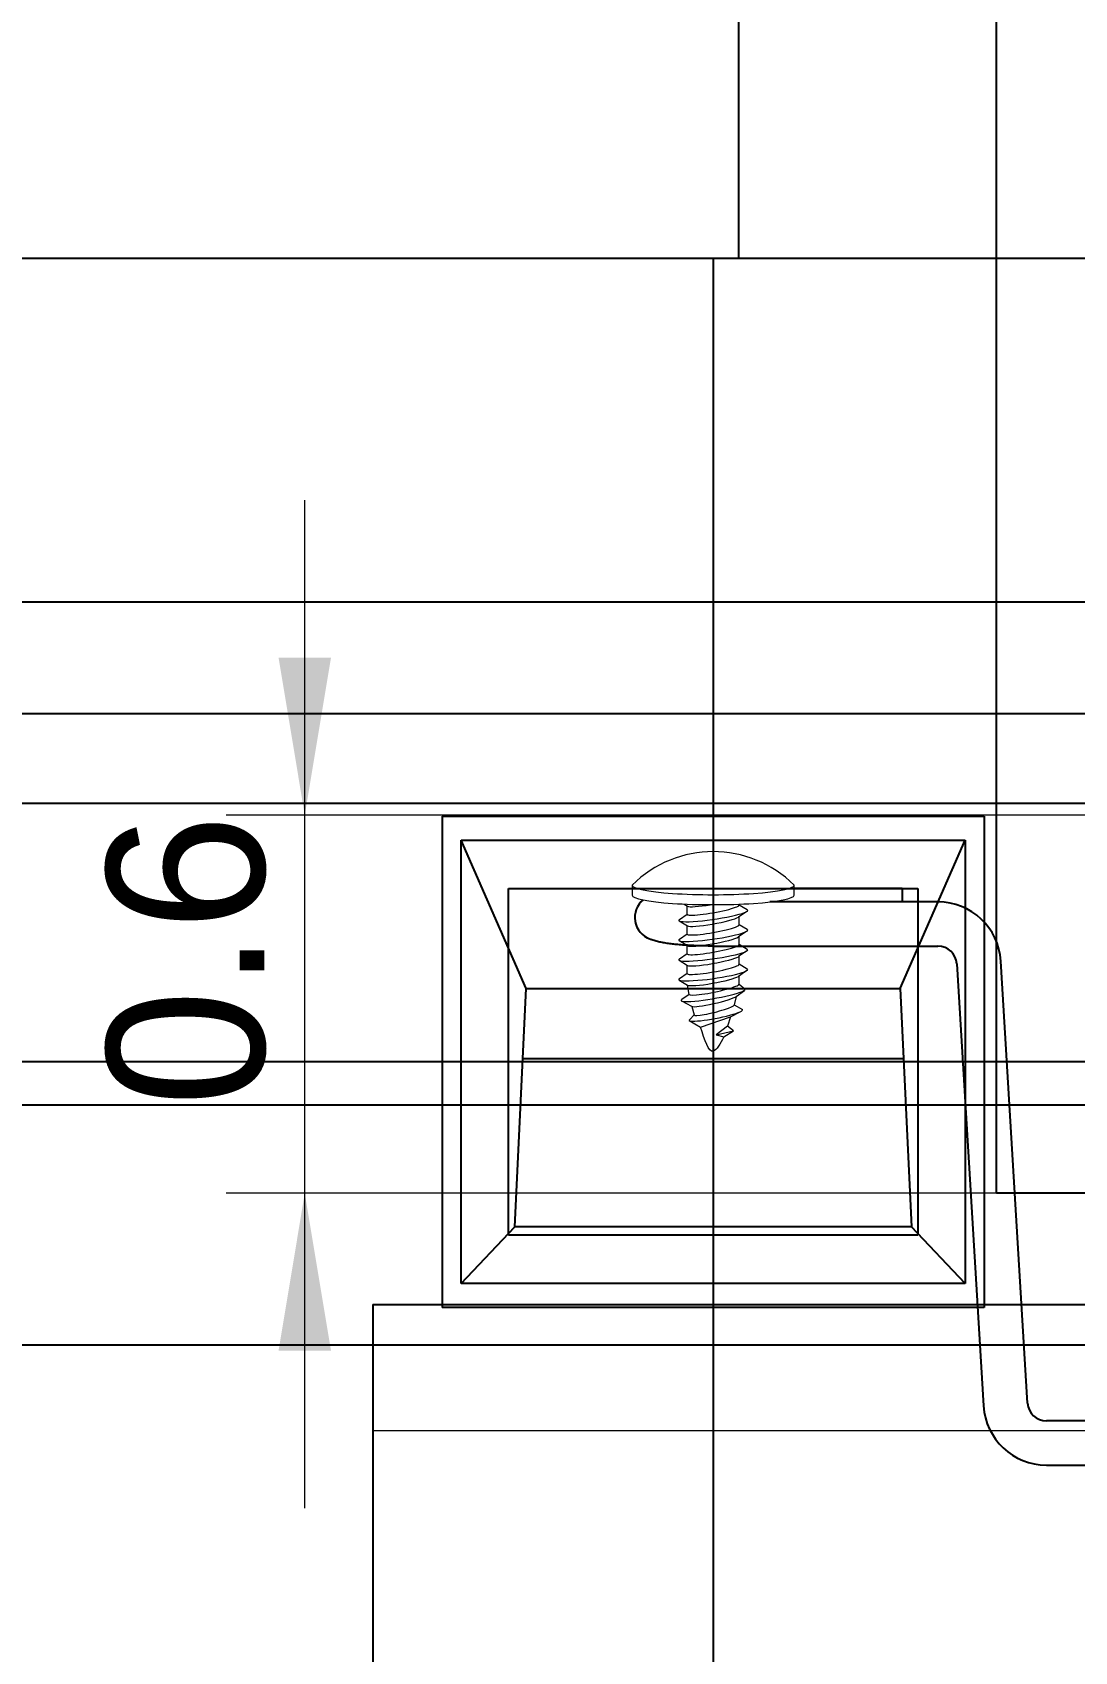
# Model space of a CAD drawing. Header units: inches. Extents: x -1.8 to 19, y -6.6 to 16.3.
# Drawn here: x 3.904 to 5.559, y 3.944 to 6.514 of the extents above; entities that cross this region are included whole.
import ezdxf

# ---------------------------------------------------------------- set-up
doc = ezdxf.new("R2010")
doc.units = ezdxf.units.IN
doc.header["$MEASUREMENT"] = 0
for name, color, linetype, lineweight, true_color in [('carriage ribbon cable', 4, 'Continuous', 25, 0x00ffff), ('dimensions', 150, 'Continuous', 18, 0x0080ff), ('hardware', 30, 'Continuous', 9, 0xff7f00), ('hidden ... bottom view', 16, 'Continuous', 25, 0x800000), ('hidden ... case construction', 56, 'Continuous', 25, 0x808000), ('hidden ... construction', 2, 'Continuous', 0, 0xffff00), ('hidden ... template', 178, 'Continuous', 25, 0x000000), ('keyboard', 96, 'Continuous', 25, 0x008000), ('motherboard', 6, 'Continuous', 25, 0xff00ff), ('top view', 7, 'Continuous', 25, 0xffffff), ('USB cable', 5, 'Continuous', 25, 0x0000ff)]:
    doc.layers.add(name, color=color, linetype=linetype, lineweight=lineweight, true_color=true_color)
doc.styles.add('textstyle19', font='txt')

# ---------------------------------------------------------------- blocks, each defined once
blk = doc.blocks.new('tilted truss head')
at = {"layer": 'hardware', "color": 0}
for p, q in [((-0.1285, 0.0158), (-0.1285, 0)), ((0.1285, 0), (0.1285, 0.0158)), ((-0.0462, -0.0143), (-0.0406, -0.0176)), ((-0.041, -0.0305), (-0.041, -0.0174)), ((0.0411, -0.0162), (0.0411, -0.0145)), ((0.0541, -0.0234), (0.0411, -0.0158)), ((-0.0541, -0.0409), (-0.0406, -0.0489)), ((-0.0536, -0.0385), (-0.041, -0.03)), ((-0.041, -0.0619), (-0.041, -0.0487)), ((0.0536, -0.0258), (0.0401, -0.0351)), ((0.0411, -0.0475), (0.0411, -0.0345)), ((0.0541, -0.0548), (0.0411, -0.0471)), ((-0.0541, -0.0722), (-0.0406, -0.0802)), ((-0.0536, -0.0698), (-0.041, -0.0613)), ((0.0536, -0.0571), (0.0401, -0.0664)), ((0.0411, -0.0788), (0.0411, -0.0658)), ((-0.0536, -0.1012), (-0.041, -0.0926)), ((-0.041, -0.0932), (-0.041, -0.08)), ((0.0536, -0.0884), (0.0401, -0.0977)), ((0.0541, -0.0861), (0.0411, -0.0784)), ((0.0411, -0.1101), (0.0411, -0.0971)), ((-0.0541, -0.1035), (-0.0406, -0.1116)), ((-0.0536, -0.1325), (-0.041, -0.124)), ((-0.041, -0.1245), (-0.041, -0.1113)), ((0.0536, -0.1198), (0.0401, -0.1291)), ((0.0541, -0.1174), (0.0411, -0.1098)), ((0.0411, -0.1414), (0.0411, -0.1284)), ((-0.0541, -0.1349), (-0.0406, -0.1429)), ((-0.038, -0.1577), (-0.0406, -0.1429)), ((0.0366, -0.1607), (0.0496, -0.1512)), ((0.0411, -0.1414), (0.0503, -0.1488)), ((-0.038, -0.1577), (-0.0499, -0.1658)), ((-0.0337, -0.1766), (-0.0498, -0.1683)), ((-0.0339, -0.1767), (-0.0301, -0.1902)), ((0.0366, -0.1607), (0.0335, -0.1743)), ((0.0335, -0.1743), (0.0465, -0.1818)), ((-0.038, -0.1988), (-0.02, -0.2098)), ((-0.0301, -0.1902), (-0.0371, -0.1975)), ((-0.02, -0.2098), (0.0278, -0.1931)), ((0.0278, -0.1931), (0.0227, -0.2078)), ((0.0278, -0.1931), (0.0439, -0.1846)), ((0.0227, -0.2078), (0.005, -0.2217)), ((0.005, -0.2217), (0.0325, -0.2156)), ((0.005, -0.2217), (0.0168, -0.2252)), ((0.0168, -0.2252), (0.0325, -0.2156)), ((0.0325, -0.2156), (0.0227, -0.2078))]:
    blk.add_line(p, q, dxfattribs=at)
blk.add_arc((0, -0.1128), 0.1818, 45.02, 134.98, dxfattribs=at)
for centre, major_axis, ratio, start_param, end_param in [((0, 0.0158), (-0.1285, 0), 0.118034, 0, 3.141593), ((0, 0), (-0.1285, 0), 0.118034, 0, 3.141593), ((0, -0.0322), (-0.0548, -0.0079), 0.113662, 6.053758, 9.566107), ((0, -0.0233), (-0.041, -0.0073), 0.110844, 6.263527, 9.40512), ((0, -0.0098), (-0.041, -0.0073), 0.110844, 0.127623, 1.440793), ((0, -0.0547), (-0.041, -0.0073), 0.110844, 6.263527, 9.40512), ((0, -0.0411), (-0.041, -0.0073), 0.110844, 0.127623, 2.90344), ((0, -0.0635), (-0.0548, -0.0079), 0.113662, 6.053758, 9.566107), ((0, -0.0725), (-0.041, -0.0073), 0.110844, 0.127623, 2.90344), ((0, -0.0948), (-0.0548, -0.0079), 0.113662, 6.053758, 9.566107), ((0, -0.086), (-0.041, -0.0073), 0.110844, 6.263527, 9.40512), ((0, -0.1038), (-0.041, -0.0073), 0.110844, 0.127623, 2.90344), ((0, -0.1261), (-0.0548, -0.0079), 0.113662, 6.053758, 9.566107), ((0, -0.1173), (-0.041, -0.0073), 0.110844, 6.263527, 9.40512), ((-0.0001, -0.1584), (-0.051, -0.0089), 0.113662, 6.053758, 9.566107), ((0, -0.1351), (-0.041, -0.0073), 0.110844, 0.127623, 2.90344), ((0.0015, -0.1495), (-0.0395, -0.0082), 0.110844, 6.263527, 9.40512), ((0.0017, -0.1679), (-0.0357, -0.0083), 0.110844, 0.127623, 2.90344), ((0.0017, -0.1824), (-0.0318, -0.0079), 0.110844, 6.263527, 9.40512), ((0.0042, -0.1906), (-0.0422, -0.0082), 0.113662, 6.053758, 9.566107)]:
    blk.add_ellipse(centre, major_axis=major_axis, ratio=ratio, start_param=start_param, end_param=end_param, dxfattribs=at)
blk.add_open_spline([(0.0168, -0.2252), (0.0111, -0.2358), (-0.0032, -0.2628), (-0.0136, -0.2298), (-0.02, -0.2098)], degree=3, knots=[0, 0, 0, 0, 0.02782418, 0.07096731, 0.07096731, 0.07096731, 0.07096731], dxfattribs=at)

msp = doc.modelspace()

# ---------------------------------------------------------------- hatches: boundary and pattern name
at = {"layer": 'carriage ribbon cable'}
h = msp.add_hatch(dxfattribs=at)
h.set_pattern_fill('ANSI31', color=256, style=0, pattern_type=0)
edge = h.paths.add_edge_path(flags=0)
edge.add_line((12.9658, 7.9692), (13.255, 7.68))
edge.add_line((13.255, 7.68), (13.255, 4.095))
edge.add_line((13.255, 4.095), (12.125, 4.095))
edge.add_line((12.125, 4.095), (12.125, 7.34))
edge.add_line((12.125, 7.34), (12.225, 7.34))
edge.add_line((12.225, 7.34), (12.225, 7.78))
edge.add_line((12.225, 7.78), (11.785, 7.78))
edge.add_line((11.785, 7.78), (11.785, 7.68))
edge.add_line((11.785, 7.68), (8.725, 7.68))
edge.add_line((8.725, 7.68), (8.725, 8.335))
edge.add_arc((8.615, 8.335), 0.11, 0, 180)
edge.add_line((8.505, 8.335), (8.505, 7.68))
edge.add_line((8.505, 7.68), (1.215, 7.68))
edge.add_line((1.215, 7.68), (1.215, 8.81))
edge.add_line((1.215, 8.81), (12.125, 8.81))
edge.add_line((12.125, 8.81), (12.4142, 8.5208))
edge.add_line((12.4142, 8.5208), (12.2816, 8.3881))
edge.add_line((12.2816, 8.3881), (12.8331, 7.8366))
edge.add_line((12.8331, 7.8366), (12.9658, 7.9692))

# ---------------------------------------------------------------- linework, layer by layer
at = {"layer": 'dimensions'}
for p, q in [((4.3368, 4.1715), (4.3368, 5.7715)), ((5.62, 5.2715), (4.2118, 5.2715)), ((5.5275, 4.6715), (4.2118, 4.6715))]:
    msp.add_line(p, q, dxfattribs=at)
for points in [[(4.3368, 5.2715), (4.2952, 5.5215), (4.3784, 5.5215)], [(4.3368, 4.6715), (4.3784, 4.4215), (4.2952, 4.4215)]]:
    msp.add_solid(points, dxfattribs=at)
at = {"layer": 'hardware', "lineweight": 25}
for p, q in [((5.1135, 5.1556), (5.285, 5.1556)), ((5.285, 5.1556), (5.285, 5.1338)), ((5.3418, 5.1338), (5.075, 5.1338)), ((4.8609, 5.0988), (4.8609, 5.0988)), ((4.985, 5.0638), (5.3418, 5.0638)), ((5.4842, 4.3381), (5.4416, 5.0398)), ((5.3717, 5.0356), (5.4143, 4.3338)), ((10.1259, 4.3099), (5.5141, 4.3099)), ((5.5141, 4.2399), (10.1259, 4.2399))]:
    msp.add_line(p, q, dxfattribs=at)
for centre, radius, start, end in [((4.8972, 5.1091), 0.0364, 129.8884, 249.4405), ((5.3418, 5.0338), 0.1, 3.473, 90), ((5.3418, 5.0338), 0.03, 3.473, 90), ((5.5141, 4.3399), 0.1, 183.473, 270), ((5.5141, 4.3399), 0.03, 183.473, 270)]:
    msp.add_arc(centre, radius, start, end, dxfattribs=at)
at = {"layer": 'hardware'}
msp.add_arc((5.4359, 5.1338), 0, 0, 0, dxfattribs=at)
at = {"layer": 'hardware', "lineweight": 25}
msp.add_open_spline([(4.985, 5.0638), (4.9838, 5.0638), (4.9812, 5.0638), (4.9765, 5.0638), (4.9708, 5.0639), (4.964, 5.064), (4.9564, 5.0643), (4.949, 5.0646), (4.9423, 5.065), (4.9367, 5.0654), (4.9302, 5.0659), (4.9227, 5.0666), (4.9141, 5.0677), (4.9061, 5.0689), (4.8984, 5.0704), (4.8912, 5.0722), (4.8867, 5.0741), (4.8845, 5.075)], degree=3, knots=[0, 0, 0, 0, 0.0035313, 0.0080092, 0.0138166, 0.020826, 0.0284389, 0.0365676, 0.0431195, 0.0483673, 0.0536647, 0.0625136, 0.0711293, 0.0794426, 0.0869506, 0.0944888, 0.1016756, 0.1016756, 0.1016756, 0.1016756], dxfattribs=at)
at = {"layer": 'hidden ... bottom view'}
for p, q in [((4.555, 5.27), (5.415, 5.27)), ((4.555, 5.27), (4.555, 4.49)), ((5.415, 5.27), (5.415, 4.49)), ((4.66, 5.155), (5.31, 5.155)), ((4.66, 4.605), (4.66, 5.155)), ((5.31, 5.155), (5.31, 4.605)), ((5.31, 4.605), (4.66, 4.605)), ((5.415, 4.49), (4.555, 4.49))]:
    msp.add_line(p, q, dxfattribs=at)
at = {"layer": 'hidden ... case construction'}
for p, q in [((5.025, 8), (5.025, 6.155)), ((17.25, 6.155), (0, 6.155)), ((4.985, 6.155), (4.985, 0)), ((17.465, 5.29), (-0.215, 5.29)), ((17.25, 4.88), (0, 4.88)), ((17.25, 4.43), (0, 4.43))]:
    msp.add_line(p, q, dxfattribs=at)
at = {"layer": 'hidden ... construction'}
msp.add_line((4.445, 4.295), (16.045, 4.295), dxfattribs=at)
at = {"layer": 'hidden ... template'}
for p, q in [((5.435, 4.6715), (5.435, 7.1715)), ((10.135, 4.6715), (5.435, 4.6715))]:
    msp.add_line(p, q, dxfattribs=at)
at = {"layer": 'keyboard'}
msp.add_line((-0.185, 4.8119), (16.845, 4.8119), dxfattribs=at)
at = {"layer": 'motherboard'}
for q in [(4.445, 0.095), (16.045, 4.495)]:
    msp.add_line((4.445, 4.495), q, dxfattribs=at)
at = {"layer": 'top view'}
for p, q in [((4.585, 5.232), (5.385, 5.232)), ((4.585, 4.528), (4.585, 5.232)), ((4.6884, 4.9961), (4.585, 5.232)), ((5.2816, 4.9961), (5.385, 5.232)), ((5.385, 5.232), (5.385, 4.528)), ((4.67, 4.618), (4.6884, 4.9961)), ((4.6884, 4.9961), (5.2816, 4.9961)), ((5.2816, 4.9961), (5.3, 4.618)), ((4.683, 4.885), (5.287, 4.885)), ((4.585, 4.528), (4.67, 4.618)), ((5.3, 4.618), (4.67, 4.618)), ((5.385, 4.528), (5.3, 4.618)), ((5.385, 4.528), (4.585, 4.528))]:
    msp.add_line(p, q, dxfattribs=at)
at = {"layer": 'USB cable'}
for p, q in [((1.8928, 5.6101), (5.8923, 5.6101)), ((1.8928, 5.4329), (5.8923, 5.4329))]:
    msp.add_line(p, q, dxfattribs=at)

# ---------------------------------------------------------------- block references
at = {"layer": 'hardware'}
msp.add_blockref('tilted truss head', (4.985, 5.1446), dxfattribs=at)

# ---------------------------------------------------------------- texts
at = {"layer": 'dimensions', "insert": (4.1493, 5.0411), "char_height": 0.25, "attachment_point": 5, "rotation": 90, "style": 'textstyle19'}
msp.add_mtext('0.6', dxfattribs=at)

doc.saveas('drawing.dxf')
